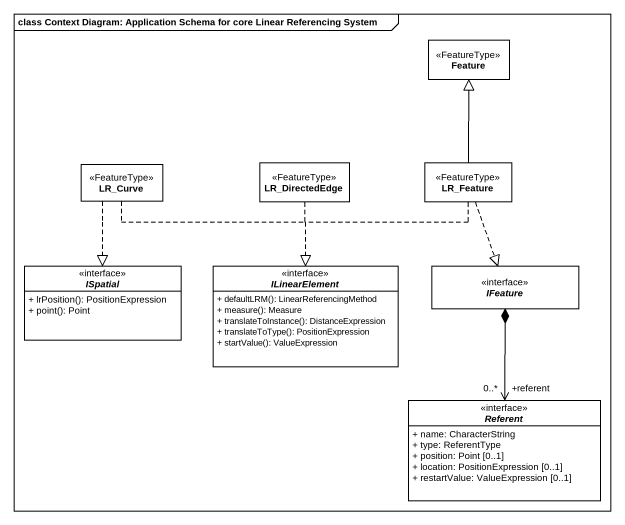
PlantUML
@startuml
mainframe class Context Diagram: Application Schema for core Linear Referencing System
hide circle
hide empty members
skinparam classAttributeIconSize 0
class Feature <<FeatureType>>
class LR_Curve <<FeatureType>>
class LR_DirectedEdge <<FeatureType>>
class LR_Feature <<FeatureType>>
interface ISpatial {
  + lrPosition(): PositionExpression
  + point(): Point
}
interface ILinearElement {
  + defaultLRM(): LinearReferencingMethod
  + measure(): Measure
  + translateToInstance(): DistanceExpression
  + translateToType(): PositionExpression
  + startValue(): ValueExpression
}
interface IFeature
interface Referent {
  + name: CharacterString
  + type: ReferentType
  + position: Point [0..1]
  + location: PositionExpression [0..1]
  + restartValue: ValueExpression [0..1]
}
LR_Curve ..|> ISpatial
LR_Curve ..|> ILinearElement
LR_DirectedEdge ..|> ILinearElement
LR_Feature -up-|> Feature
LR_Feature ..|> ILinearElement
LR_Feature ..|> IFeature
IFeature *--> "+referent\n0..*" Referent
@enduml
